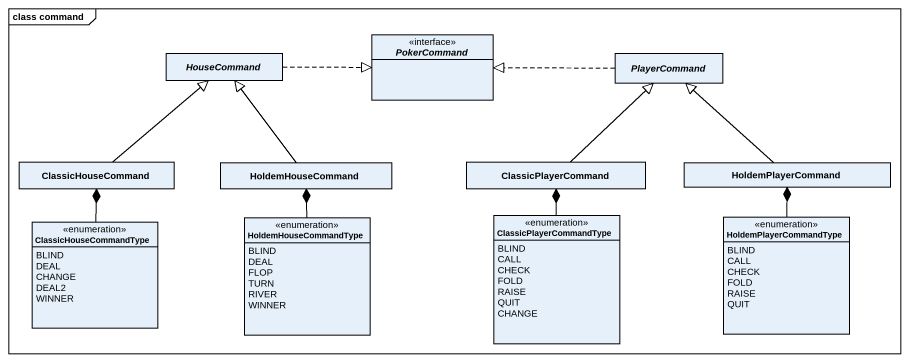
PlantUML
@startuml
mainframe class command
hide circle
hide empty members
abstract class HouseCommand
interface PokerCommand <<interface>>
abstract class PlayerCommand
class ClassicHouseCommand
class HoldemHouseCommand
class ClassicPlayerCommand
class HoldemPlayerCommand
enum ClassicHouseCommandType {
  BLIND
  DEAL
  CHANGE
  DEAL2
  WINNER
}
enum HoldemHouseCommandType {
  BLIND
  DEAL
  FLOP
  TURN
  RIVER
  WINNER
}
enum ClassicPlayerCommandType {
  BLIND
  CALL
  CHECK
  FOLD
  RAISE
  QUIT
  CHANGE
}
enum HoldemPlayerCommandType {
  BLIND
  CALL
  CHECK
  FOLD
  RAISE
  QUIT
}
HouseCommand .right.|> PokerCommand
PlayerCommand .left.|> PokerCommand
ClassicHouseCommand -up-|> HouseCommand
HoldemHouseCommand -up-|> HouseCommand
ClassicPlayerCommand -up-|> PlayerCommand
HoldemPlayerCommand -up-|> PlayerCommand
ClassicHouseCommandType -up-* ClassicHouseCommand
HoldemHouseCommandType -up-* HoldemHouseCommand
ClassicPlayerCommandType -up-* ClassicPlayerCommand
HoldemPlayerCommandType -up-* HoldemPlayerCommand
@enduml
